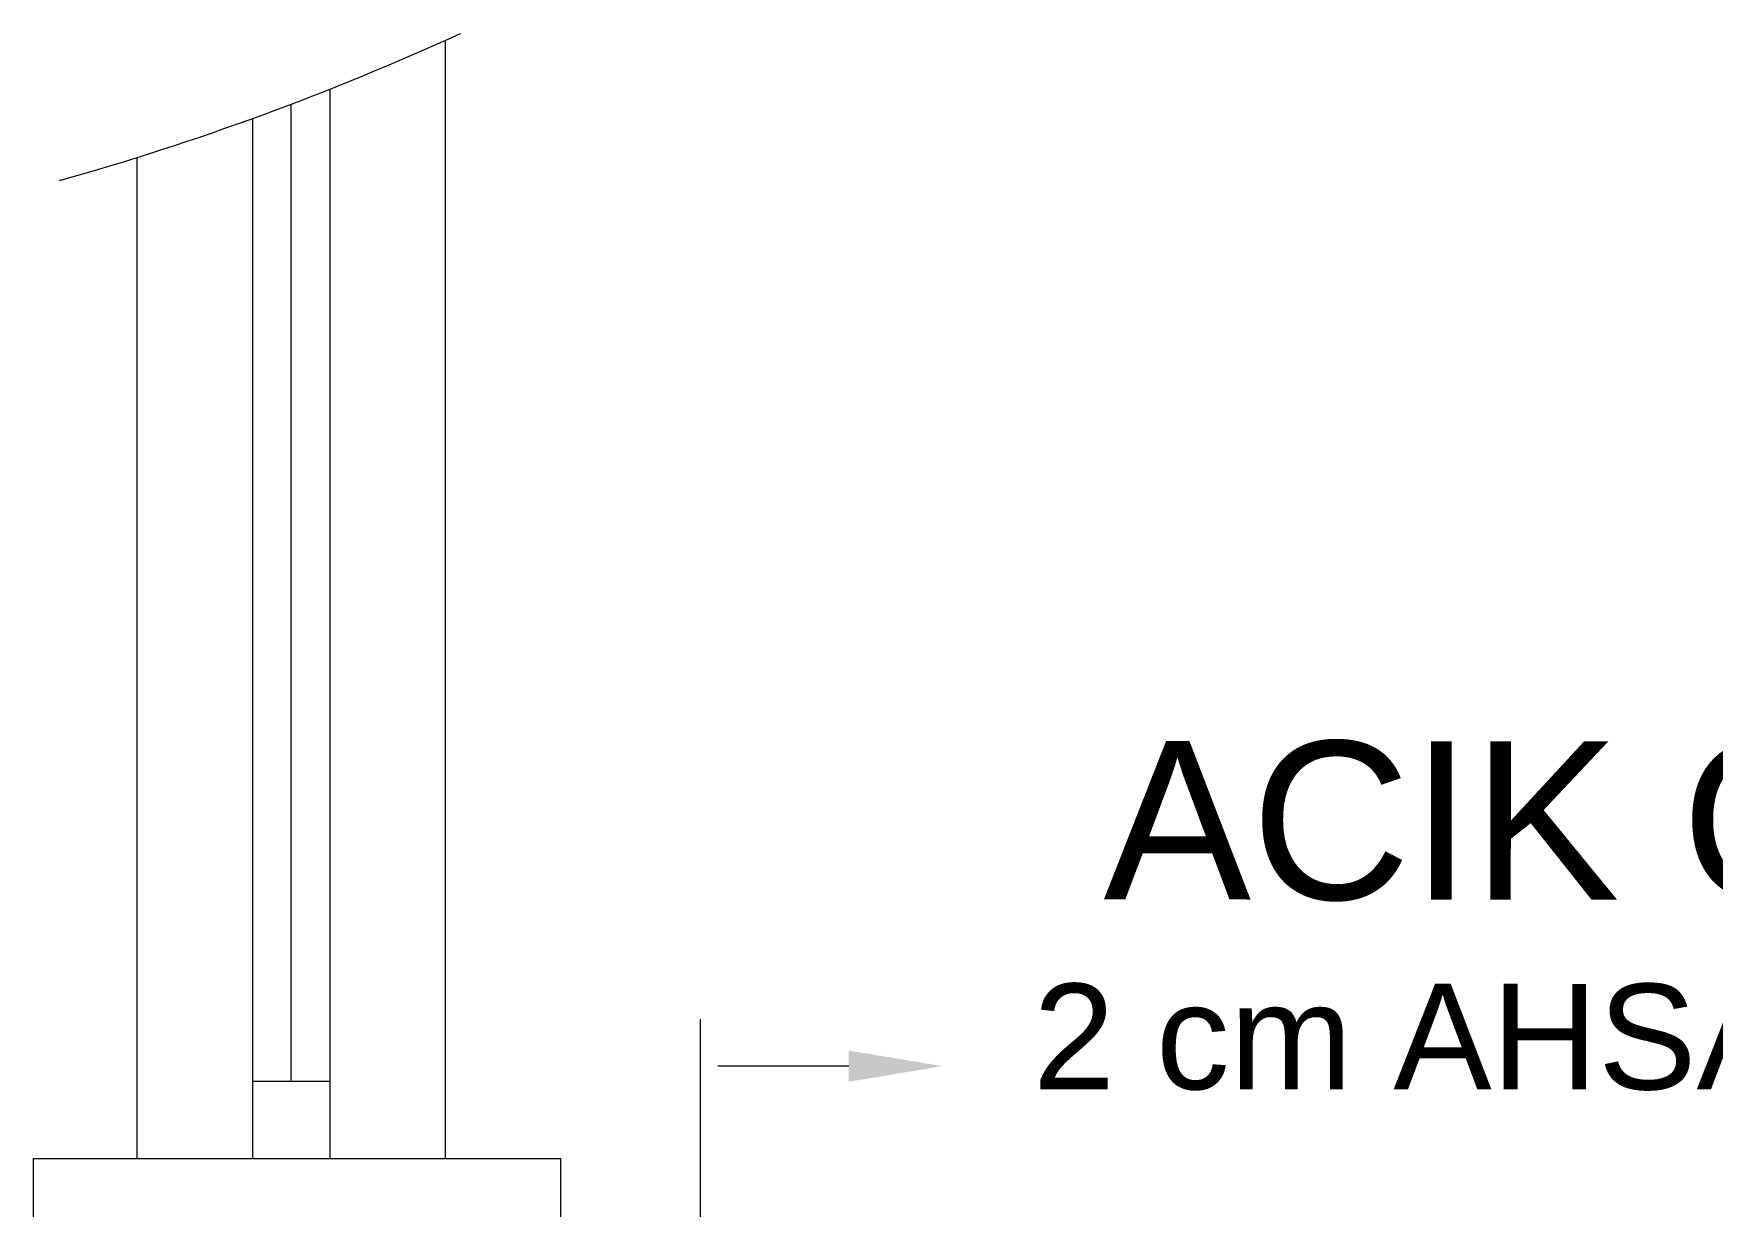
# Model space of a CAD drawing. Header units: inches. Extents: x -7543 to -822, y 102837 to 190349.
# Drawn here: x -822.4829 to -822.4285, y 102837.0281 to 102837.0661 of the extents above; entities that cross this region are included whole.
import ezdxf

# ---------------------------------------------------------------- set-up
doc = ezdxf.new("R2010")
doc.units = ezdxf.units.IN
doc.header["$MEASUREMENT"] = 0
doc.layers.add('PENCERE', color=7, linetype='Continuous', lineweight=18, true_color=0xffb360)
doc.styles.add('MAHAL', font='arial.ttf', dxfattribs={"height": 0.13})

msp = doc.modelspace()

# ---------------------------------------------------------------- linework, layer by layer
at = {"layer": 'PENCERE'}
for p, q in [((-822.4695942931264, 102837.0296450356), (-822.4695942931265, 102837.0658954667)), ((-822.4733442931265, 102837.0643119066), (-822.4733442931265, 102837.0321450356)), ((-822.4745942931265, 102837.0321450356), (-822.4745942931266, 102837.0638274692)), ((-822.4758442931266, 102837.0633641091), (-822.4758442931264, 102837.0321450356)), ((-822.4795942931265, 102837.0620971841), (-822.4795942931265, 102837.0296450356)), ((-822.461333976007, 102837.0341570544), (-822.461333976007, 102836.9703950356)), ((-822.456511910369, 102837.032637747), (-822.4607537108261, 102837.032637747)), ((-822.4758442931264, 102837.0321450356), (-822.4758442931264, 102837.0296450356)), ((-822.4758442931264, 102837.0321450356), (-822.4733442931265, 102837.0321450356)), ((-822.4733442931265, 102837.0321450356), (-822.4733442931265, 102837.0296450356)), ((-822.4829481409944, 102837.0296450356), (-822.4658442931266, 102837.0296450356)), ((-822.4829481409944, 102837.0271450356), (-822.4829481409944, 102837.0296450356)), ((-822.4658442931266, 102837.0271450356), (-822.4658442931266, 102837.0296450356))]:
    msp.add_line(p, q, dxfattribs=at)
msp.add_arc((-822.5067364761323, 102837.148619263), 0.09067948072229258, 285.7575195797348, 294.5170845570923, dxfattribs=at)
msp.add_solid([(-822.456511910369, 102837.033143997), (-822.4534744103701, 102837.032637747), (-822.456511910369, 102837.032131497)], dxfattribs=at)

# ---------------------------------------------------------------- texts
at = {"layer": 'PENCERE', "style": 'MAHAL'}
for s, height, p in [('ACIK CIKMA', 0.005133375000000001, (-822.4482517319279, 102837.0380420364)), ('2 cm AHSAP PARKE', 0.00342225, (-822.4505374782228, 102837.0318896516))]:
    msp.add_text(s, height=height, rotation=359.9793518507743, dxfattribs=at).set_placement(p)

doc.saveas('drawing.dxf')
